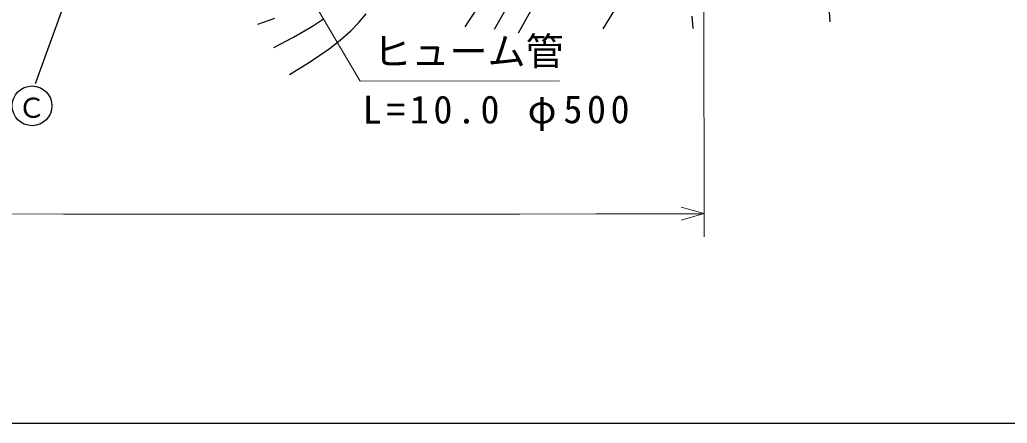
# Model space of a CAD drawing. Units: millimetres, scale not verified. Extents: x 40000 to 680000, y 20000 to 380000.
# Drawn here: x 197125 to 261936, y 205000 to 231492 of the extents above; entities that cross this region are included whole.
import ezdxf
from ezdxf.enums import TextEntityAlignment as Align

# ---------------------------------------------------------------- set-up
doc = ezdxf.new("R2010")
doc.units = ezdxf.units.MM
doc.header["$LTSCALE"] = 1000
for name, color, linetype, lineweight in [('M-BGD', 7, 'Continuous', 25), ('M-BGD-EXST', 7, 'Continuous', 25), ('M-STR-HTXT', 7, 'Continuous', 13), ('M-TTL-BAND', 7, 'Continuous', 25)]:
    doc.layers.add(name, color=color, linetype=linetype, lineweight=lineweight)
doc.styles.add('ＭＳ ゴシック', font='')
doc.styles.get('ＭＳ ゴシック').set_extended_font_data('MS Gothic')

msp = doc.modelspace()

# ---------------------------------------------------------------- linework, layer by layer
at = {"layer": 'M-BGD'}
for p, q in [((231945, 234384), (229846, 230606)), ((226367, 231029), (227562, 232878)), ((228274, 230877), (229416, 232890)), ((235425, 230903), (236428, 232536)), ((250212, 232658), (250282, 231354)), ((212753, 231193), (213864, 231606)), ((216342, 231066), (217058, 231544)), ((219376, 231305), (219859, 231888)), ((241237, 231716), (241305, 230924)), ((215091, 230343), (216342, 231066)), ((218158, 230151), (218847, 230762)), ((218847, 230762), (219376, 231305)), ((213803, 229668), (215091, 230343)), ((217422, 229582), (218158, 230151)), ((216148, 228713), (217422, 229582)), ((214837, 227891), (216148, 228713))]:
    msp.add_line(p, q, dxfattribs=at)
at = {"layer": 'M-BGD-EXST'}
msp.add_line((205243, 246908), (198146, 227277), dxfattribs=at)
msp.add_circle((197932, 225841), 1304, dxfattribs=at)
at = {"layer": 'M-STR-HTXT'}
for p, q in [((241997, 280945), (242039, 217231)), ((207435, 247863), (219461, 227468)), ((219461, 227468), (232545, 227477)), ((240535, 219183), (242038, 218761)), ((195021, 218744), (199987, 218730)), ((199987, 218730), (204970, 218722)), ((204970, 218722), (209949, 218718)), ((209949, 218718), (214944, 218718)), ((214944, 218718), (219933, 218722)), ((219933, 218722), (224936, 218728)), ((224936, 218728), (229932, 218736)), ((229932, 218736), (234941, 218746)), ((234941, 218746), (238407, 218753)), ((238407, 218753), (241874, 218760)), ((242038, 218761), (240275, 218751)), ((242038, 218761), (240540, 218325))]:
    msp.add_line(p, q, dxfattribs=at)
at = {"layer": 'M-TTL-BAND'}
msp.add_line((40000, 205000), (579000, 205000), dxfattribs=at)

# ---------------------------------------------------------------- texts
at = {"layer": 'M-BGD-EXST', "style": 'ＭＳ ゴシック'}
msp.add_text('Ｃ', height=1320, rotation=0.078, dxfattribs=at).set_placement((197006, 224657), align=Align.BOTTOM_LEFT)
at = {"layer": 'M-STR-HTXT', "style": 'ＭＳ ゴシック'}
msp.add_text('ヒューム管', height=1833, rotation=0.078, dxfattribs=at).set_placement((220329, 227946), align=Align.BOTTOM_LEFT)
at = {"layer": 'M-STR-HTXT', "insert": (219636, 224178), "char_height": 1833, "attachment_point": 7, "rotation": 0.078, "style": 'ＭＳ ゴシック'}
msp.add_mtext('\\T1.24;L=10.0\\~φ500', dxfattribs=at)

doc.saveas('drawing.dxf')
